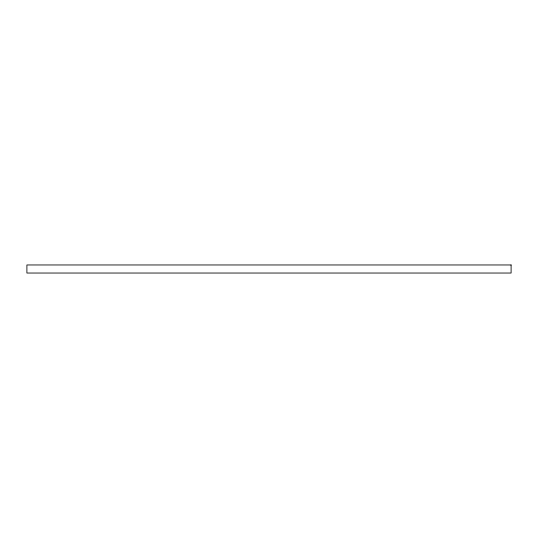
<?xml version="1.0" encoding="UTF-8"?>
<svg xmlns="http://www.w3.org/2000/svg" width="538" height="538" viewBox="0 0 538 538"><rect width="100%" height="100%" fill="white"/><g stroke="black" fill="none" stroke-linecap="round" stroke-linejoin="round"><path stroke-width="0.81" d="M511.1 264.965L26.9 264.965L26.9 273.035L511.1 273.035L511.1 264.965"/></g></svg>
